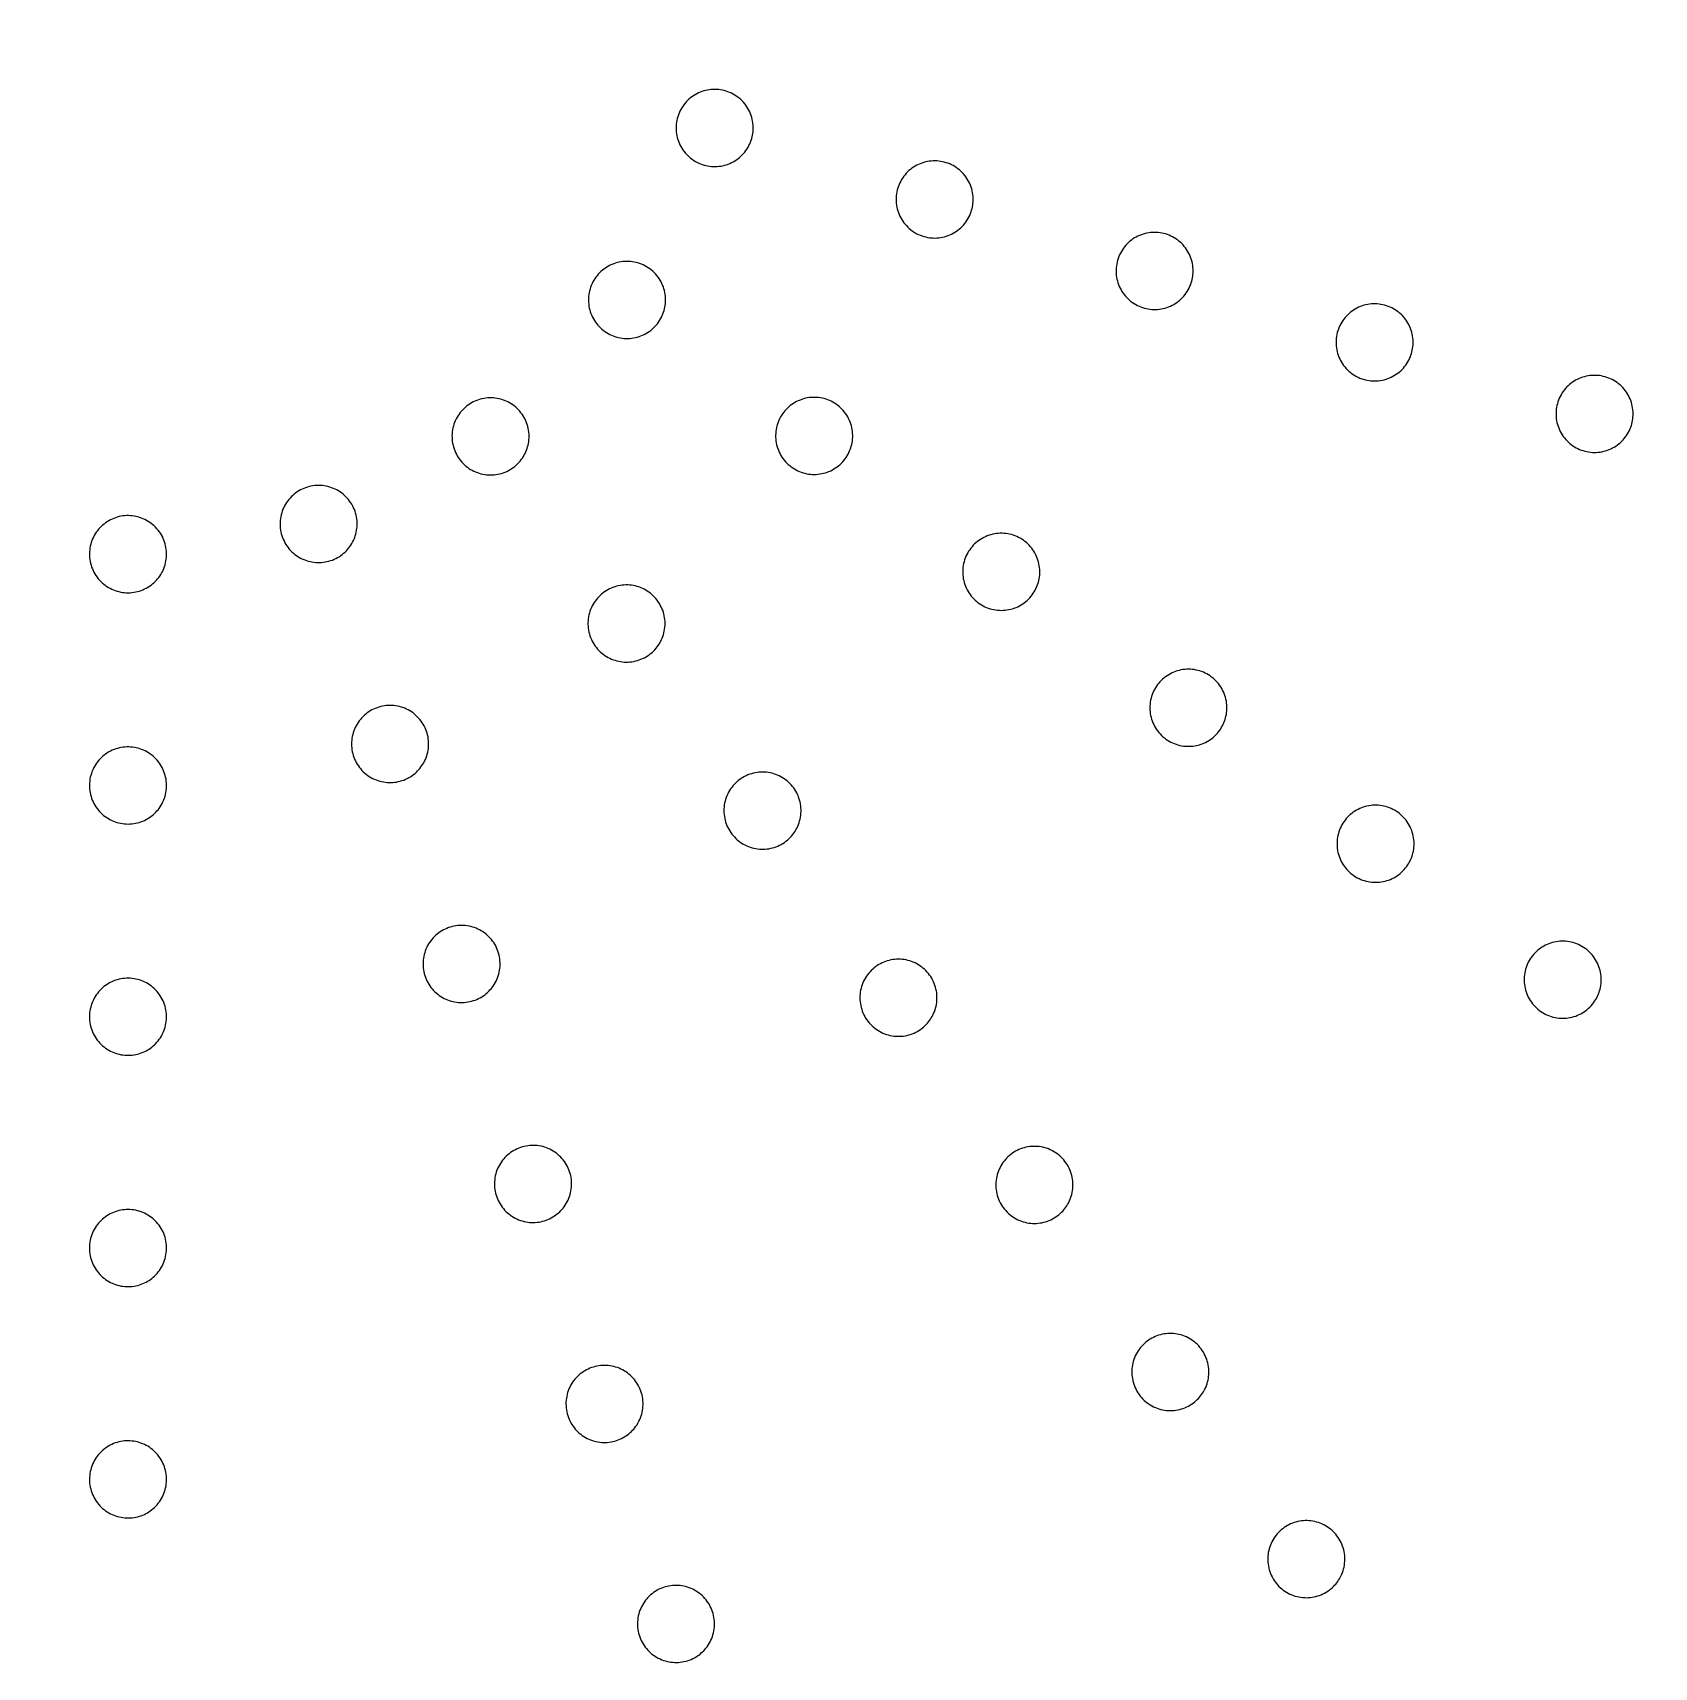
# Model space of a CAD drawing. Header units: millimetres. Extents: x 2952.7 to 2961.4, y 1627.7 to 1636.4.
# Drawn here: x 2956.922 to 2959.025, y 1629.808 to 1631.928 of the extents above; entities that cross this region are included whole.
import ezdxf

# ---------------------------------------------------------------- set-up
doc = ezdxf.new("R2010")
doc.units = ezdxf.units.MM

msp = doc.modelspace()

# ---------------------------------------------------------------- linework, layer by layer
msp.add_circle((2957.0456, 1632.0519, 0.4), 4.35)
for points, knots in [([(2957.8563, 1631.8086, 1.0747), (2957.8568, 1631.8027, 1.0746), (2957.8562, 1631.7968, 1.0745), (2957.8528, 1631.7847, 1.0745), (2957.8497, 1631.7787, 1.0745), (2957.8414, 1631.7683, 1.0748), (2957.8364, 1631.7641, 1.075), (2957.8249, 1631.7577, 1.0756), (2957.8186, 1631.7557, 1.0759), (2957.8056, 1631.7542, 1.0766), (2957.799, 1631.7548, 1.077), (2957.7864, 1631.7584, 1.0778), (2957.7805, 1631.7614, 1.0782), (2957.7701, 1631.7697, 1.0789), (2957.7658, 1631.7748, 1.0793), (2957.7594, 1631.7866, 1.0799), (2957.7574, 1631.793, 1.0801), (2957.756, 1631.8062, 1.0804), (2957.7567, 1631.8129, 1.0805), (2957.7606, 1631.8257, 1.0805), (2957.7638, 1631.8316, 1.0804), (2957.7723, 1631.8417, 1.0801), (2957.7774, 1631.8459, 1.0799), (2957.789, 1631.852, 1.0794), (2957.7954, 1631.8539, 1.079), (2957.8085, 1631.8551, 1.0783), (2957.815, 1631.8544, 1.0779), (2957.8276, 1631.8505, 1.0771), (2957.8334, 1631.8473, 1.0767), (2957.8436, 1631.8389, 1.076), (2957.8478, 1631.8336, 1.0757), (2957.8539, 1631.8217, 1.0751), (2957.8558, 1631.8153, 1.0749), (2957.8563, 1631.8086, 1.0747)], [-0.3154459, -0.3154459, -0.3154459, -0.3154459, -0.2976591, -0.2976591, -0.277677, -0.277677, -0.2580041, -0.2580041, -0.2383011, -0.2383011, -0.2185923, -0.2185923, -0.1989051, -0.1989051, -0.1788082, -0.1788082, -0.1588064, -0.1588064, -0.1388489, -0.1388489, -0.1188581, -0.1188581, -0.0991826, -0.0991826, -0.0794777, -0.0794777, -0.0597684, -0.0597684, -0.0400821, -0.0400821, -0.0199935, -0.0199935, 0, 0, 0, 0]), ([(2958.1418, 1631.7133, 1.0521), (2958.1419, 1631.7074, 1.0519), (2958.141, 1631.7015, 1.0518), (2958.137, 1631.6896, 1.0518), (2958.1336, 1631.6838, 1.052), (2958.1249, 1631.6739, 1.0524), (2958.1196, 1631.6699, 1.0527), (2958.1078, 1631.6642, 1.0535), (2958.1014, 1631.6625, 1.054), (2958.0883, 1631.6616, 1.055), (2958.0817, 1631.6625, 1.0555), (2958.0693, 1631.6668, 1.0566), (2958.0636, 1631.6701, 1.0571), (2958.0537, 1631.6789, 1.0581), (2958.0496, 1631.6843, 1.0586), (2958.0438, 1631.6963, 1.0594), (2958.0422, 1631.7028, 1.0597), (2958.0415, 1631.7161, 1.0601), (2958.0425, 1631.7228, 1.0602), (2958.047, 1631.7353, 1.0601), (2958.0505, 1631.741, 1.06), (2958.0595, 1631.7507, 1.0595), (2958.0649, 1631.7546, 1.0592), (2958.0768, 1631.7601, 1.0584), (2958.0832, 1631.7617, 1.0579), (2958.0964, 1631.7622, 1.0569), (2958.1029, 1631.7611, 1.0564), (2958.1152, 1631.7566, 1.0553), (2958.1209, 1631.7531, 1.0547), (2958.1306, 1631.7442, 1.0537), (2958.1346, 1631.7387, 1.0533), (2958.1401, 1631.7265, 1.0525), (2958.1416, 1631.72, 1.0523), (2958.1418, 1631.7133, 1.0521)], [-0.3156924, -0.3156924, -0.3156924, -0.3156924, -0.2979516, -0.2979516, -0.2779911, -0.2779911, -0.2582956, -0.2582956, -0.2385401, -0.2385401, -0.2187708, -0.2187708, -0.1990417, -0.1990417, -0.1789245, -0.1789245, -0.158937, -0.158937, -0.1390098, -0.1390098, -0.1190374, -0.1190374, -0.099337, -0.099337, -0.0795781, -0.0795781, -0.0598083, -0.0598083, -0.0400813, -0.0400813, -0.0199758, -0.0199758, 0, 0, 0, 0]), ([(2958.4271, 1631.6189, 1.0226), (2958.4271, 1631.613, 1.0225), (2958.426, 1631.6072, 1.0224), (2958.4216, 1631.5954, 1.0224), (2958.418, 1631.5897, 1.0226), (2958.4089, 1631.5801, 1.0232), (2958.4035, 1631.5763, 1.0236), (2958.3915, 1631.5709, 1.0246), (2958.3851, 1631.5695, 1.0253), (2958.3719, 1631.5691, 1.0266), (2958.3653, 1631.5702, 1.0273), (2958.3531, 1631.5749, 1.0286), (2958.3475, 1631.5784, 1.0293), (2958.3378, 1631.5876, 1.0306), (2958.334, 1631.5931, 1.0312), (2958.3286, 1631.6053, 1.0321), (2958.3272, 1631.6119, 1.0325), (2958.327, 1631.6251, 1.0329), (2958.3282, 1631.6317, 1.033), (2958.3332, 1631.644, 1.0329), (2958.3369, 1631.6497, 1.0327), (2958.3461, 1631.6591, 1.0321), (2958.3516, 1631.6628, 1.0317), (2958.3637, 1631.6679, 1.0306), (2958.3703, 1631.6692, 1.03), (2958.3834, 1631.6693, 1.0287), (2958.3899, 1631.668, 1.028), (2958.4021, 1631.663, 1.0266), (2958.4076, 1631.6594, 1.0259), (2958.417, 1631.6501, 1.0247), (2958.4208, 1631.6445, 1.0241), (2958.4259, 1631.6321, 1.0232), (2958.4271, 1631.6255, 1.0229), (2958.4271, 1631.6189, 1.0226)], [-0.3160164, -0.3160164, -0.3160164, -0.3160164, -0.2983384, -0.2983384, -0.2784076, -0.2784076, -0.2586782, -0.2586782, -0.2388506, -0.2388506, -0.2190016, -0.2190016, -0.1992203, -0.1992203, -0.179076, -0.179076, -0.1591084, -0.1591084, -0.139223, -0.139223, -0.1192768, -0.1192768, -0.0995396, -0.0995396, -0.0797067, -0.0797067, -0.0598576, -0.0598576, -0.0400804, -0.0400804, -0.0199522, -0.0199522, 0, 0, 0, 0]), ([(2957.7428, 1631.5788, 1.0749), (2957.7424, 1631.5729, 1.0748), (2957.741, 1631.567, 1.0746), (2957.7359, 1631.5554, 1.0744), (2957.7321, 1631.5499, 1.0744), (2957.7225, 1631.5408, 1.0746), (2957.7169, 1631.5373, 1.0747), (2957.7046, 1631.5326, 1.0752), (2957.6981, 1631.5315, 1.0754), (2957.685, 1631.5318, 1.0761), (2957.6785, 1631.5333, 1.0765), (2957.6666, 1631.5386, 1.0772), (2957.6611, 1631.5424, 1.0776), (2957.652, 1631.552, 1.0784), (2957.6484, 1631.5577, 1.0788), (2957.6437, 1631.5702, 1.0795), (2957.6426, 1631.5769, 1.0798), (2957.6431, 1631.5902, 1.0802), (2957.6447, 1631.5967, 1.0804), (2957.6503, 1631.6087, 1.0805), (2957.6542, 1631.614, 1.0805), (2957.6638, 1631.6229, 1.0804), (2957.6694, 1631.6263, 1.0802), (2957.6817, 1631.6308, 1.0798), (2957.6883, 1631.6319, 1.0795), (2957.7014, 1631.6313, 1.0788), (2957.7078, 1631.6298, 1.0785), (2957.7198, 1631.6243, 1.0777), (2957.7252, 1631.6203, 1.0773), (2957.7342, 1631.6105, 1.0765), (2957.7377, 1631.6047, 1.0761), (2957.7422, 1631.5922, 1.0754), (2957.7431, 1631.5855, 1.0752), (2957.7428, 1631.5788, 1.0749)], [-0.315449, -0.315449, -0.315449, -0.315449, -0.297513, -0.297513, -0.2775141, -0.2775141, -0.2578608, -0.2578608, -0.2381769, -0.2381769, -0.2184754, -0.2184754, -0.1987796, -0.1987796, -0.1786882, -0.1786882, -0.1586772, -0.1586772, -0.1387013, -0.1387013, -0.1190727, -0.1190727, -0.0994178, -0.0994178, -0.0797322, -0.0797322, -0.0600296, -0.0600296, -0.0400898, -0.0400898, -0.0200045, -0.0200045, 0, 0, 0, 0]), ([(2958.7124, 1631.525, 0.9864), (2958.7122, 1631.5192, 0.9862), (2958.711, 1631.5134, 0.9861), (2958.7064, 1631.5018, 0.9862), (2958.7027, 1631.4962, 0.9865), (2958.6934, 1631.4868, 0.9872), (2958.6879, 1631.4831, 0.9877), (2958.6758, 1631.4779, 0.989), (2958.6693, 1631.4766, 0.9898), (2958.6561, 1631.4765, 0.9914), (2958.6495, 1631.4778, 0.9922), (2958.6374, 1631.4828, 0.9939), (2958.6318, 1631.4864, 0.9947), (2958.6224, 1631.4958, 0.9962), (2958.6187, 1631.5014, 0.9969), (2958.6136, 1631.5137, 0.998), (2958.6124, 1631.5203, 0.9984), (2958.6125, 1631.5336, 0.999), (2958.6138, 1631.5401, 0.999), (2958.619, 1631.5523, 0.9989), (2958.6228, 1631.5578, 0.9987), (2958.6323, 1631.567, 0.9979), (2958.6379, 1631.5706, 0.9973), (2958.6501, 1631.5755, 0.996), (2958.6567, 1631.5767, 0.9953), (2958.6699, 1631.5764, 0.9937), (2958.6764, 1631.575, 0.9928), (2958.6884, 1631.5697, 0.9911), (2958.6939, 1631.566, 0.9903), (2958.7031, 1631.5564, 0.9888), (2958.7067, 1631.5507, 0.9881), (2958.7115, 1631.5383, 0.9871), (2958.7126, 1631.5317, 0.9867), (2958.7124, 1631.525, 0.9864)], [-0.3164149, -0.3164149, -0.3164149, -0.3164149, -0.2988196, -0.2988196, -0.2789256, -0.2789256, -0.2591527, -0.2591527, -0.2392347, -0.2392347, -0.2192877, -0.2192877, -0.1994438, -0.1994438, -0.1792654, -0.1792654, -0.1593218, -0.1593218, -0.1394878, -0.1394878, -0.1195746, -0.1195746, -0.09979, -0.09979, -0.0798647, -0.0798647, -0.0599183, -0.0599183, -0.0400814, -0.0400814, -0.0199242, -0.0199242, 0, 0, 0, 0]), ([(2958.9977, 1631.4316, 0.9435), (2958.9974, 1631.4258, 0.9432), (2958.9962, 1631.4201, 0.9432), (2958.9914, 1631.4086, 0.9433), (2958.9877, 1631.403, 0.9436), (2958.9783, 1631.3937, 0.9445), (2958.9728, 1631.3901, 0.9451), (2958.9606, 1631.3851, 0.9466), (2958.954, 1631.3838, 0.9475), (2958.9408, 1631.3839, 0.9494), (2958.9342, 1631.3853, 0.9504), (2958.9221, 1631.3904, 0.9524), (2958.9166, 1631.3942, 0.9534), (2958.9073, 1631.4036, 0.9551), (2958.9036, 1631.4093, 0.9559), (2958.8988, 1631.4217, 0.9572), (2958.8976, 1631.4283, 0.9577), (2958.8979, 1631.4415, 0.9582), (2958.8993, 1631.448, 0.9583), (2958.9047, 1631.4601, 0.9581), (2958.9085, 1631.4656, 0.9578), (2958.9181, 1631.4746, 0.9569), (2958.9237, 1631.4782, 0.9562), (2958.936, 1631.4829, 0.9547), (2958.9426, 1631.484, 0.9538), (2958.9559, 1631.4836, 0.9519), (2958.9624, 1631.4821, 0.9509), (2958.9744, 1631.4767, 0.9489), (2958.9798, 1631.4728, 0.948), (2958.9888, 1631.4631, 0.9462), (2958.9924, 1631.4573, 0.9454), (2958.9969, 1631.4449, 0.9442), (2958.998, 1631.4383, 0.9437), (2958.9977, 1631.4316, 0.9435)], [-0.3168867, -0.3168867, -0.3168867, -0.3168867, -0.2993943, -0.2993943, -0.279545, -0.279545, -0.2597209, -0.2597209, -0.2396959, -0.2396959, -0.2196325, -0.2196325, -0.1997144, -0.1997144, -0.1794939, -0.1794939, -0.159577, -0.159577, -0.1398033, -0.1398033, -0.1199307, -0.1199307, -0.1000902, -0.1000902, -0.0800552, -0.0800552, -0.0599933, -0.0599933, -0.0400859, -0.0400859, -0.0198925, -0.0198925, 0, 0, 0, 0]), ([(2957.565, 1631.3953, 1.0753), (2957.5638, 1631.3894, 1.075), (2957.5616, 1631.3837, 1.0748), (2957.5551, 1631.373, 1.0745), (2957.5506, 1631.3681, 1.0745), (2957.54, 1631.3604, 1.0745), (2957.534, 1631.3576, 1.0745), (2957.5213, 1631.3545, 1.0748), (2957.5147, 1631.3543, 1.0751), (2957.5017, 1631.3562, 1.0756), (2957.4955, 1631.3585, 1.076), (2957.4842, 1631.3653, 1.0767), (2957.4793, 1631.3699, 1.0771), (2957.4715, 1631.3807, 1.0779), (2957.4687, 1631.3868, 1.0783), (2957.4656, 1631.3998, 1.079), (2957.4654, 1631.4065, 1.0794), (2957.4677, 1631.4197, 1.0799), (2957.4701, 1631.4259, 1.0801), (2957.4772, 1631.4371, 1.0804), (2957.4818, 1631.4418, 1.0805), (2957.4925, 1631.4494, 1.0805), (2957.4985, 1631.452, 1.0804), (2957.5113, 1631.4549, 1.0801), (2957.5179, 1631.455, 1.0799), (2957.5308, 1631.4528, 1.0793), (2957.537, 1631.4504, 1.079), (2957.5482, 1631.4434, 1.0782), (2957.553, 1631.4388, 1.0778), (2957.5606, 1631.4278, 1.077), (2957.5633, 1631.4217, 1.0766), (2957.5661, 1631.4086, 1.0759), (2957.5662, 1631.4019, 1.0756), (2957.565, 1631.3953, 1.0753)], [-0.315453, -0.315453, -0.315453, -0.315453, -0.2973123, -0.2973123, -0.2776878, -0.2776878, -0.2580528, -0.2580528, -0.2383914, -0.2383914, -0.2187032, -0.2187032, -0.1987677, -0.1987677, -0.1786833, -0.1786833, -0.1586568, -0.1586568, -0.1386523, -0.1386523, -0.119028, -0.119028, -0.0993918, -0.0993918, -0.0797284, -0.0797284, -0.0600382, -0.0600382, -0.040102, -0.040102, -0.0200216, -0.0200216, 0, 0, 0, 0]), ([(2957.9851, 1631.3986, 1.0523), (2957.9843, 1631.3927, 1.0521), (2957.9824, 1631.387, 1.0519), (2957.9765, 1631.3759, 1.0518), (2957.9723, 1631.3708, 1.0518), (2957.9622, 1631.3625, 1.0521), (2957.9564, 1631.3594, 1.0523), (2957.9438, 1631.3556, 1.053), (2957.9372, 1631.3549, 1.0534), (2957.9242, 1631.3562, 1.0543), (2957.9178, 1631.3581, 1.0549), (2957.9062, 1631.3643, 1.056), (2957.901, 1631.3686, 1.0565), (2957.8925, 1631.3789, 1.0576), (2957.8894, 1631.3849, 1.0581), (2957.8857, 1631.3977, 1.059), (2957.8851, 1631.4044, 1.0593), (2957.8866, 1631.4176, 1.0599), (2957.8887, 1631.424, 1.06), (2957.8952, 1631.4355, 1.0602), (2957.8994, 1631.4405, 1.0601), (2957.9097, 1631.4486, 1.0598), (2957.9156, 1631.4516, 1.0596), (2957.9282, 1631.4552, 1.0589), (2957.9348, 1631.4557, 1.0585), (2957.9479, 1631.4542, 1.0575), (2957.9542, 1631.4522, 1.057), (2957.9657, 1631.4457, 1.0559), (2957.9708, 1631.4414, 1.0554), (2957.979, 1631.4309, 1.0543), (2957.9821, 1631.4248, 1.0538), (2957.9855, 1631.4119, 1.0529), (2957.986, 1631.4052, 1.0526), (2957.9851, 1631.3986, 1.0523)], [-0.3156964, -0.3156964, -0.3156964, -0.3156964, -0.297725, -0.297725, -0.2781184, -0.2781184, -0.2584557, -0.2584557, -0.2387283, -0.2387283, -0.2189656, -0.2189656, -0.1989653, -0.1989653, -0.1788445, -0.1788445, -0.1588356, -0.1588356, -0.1388821, -0.1388821, -0.1192733, -0.1192733, -0.0996065, -0.0996065, -0.0798752, -0.0798752, -0.0601107, -0.0601107, -0.0401109, -0.0401109, -0.0199991, -0.0199991, 0, 0, 0, 0]), ([(2957.3404, 1631.2756, 1.0757), (2957.3386, 1631.27, 1.0754), (2957.3357, 1631.2647, 1.0752), (2957.328, 1631.2549, 1.0748), (2957.323, 1631.2506, 1.0746), (2957.3116, 1631.2442, 1.0745), (2957.3053, 1631.2422, 1.0745), (2957.2923, 1631.2406, 1.0746), (2957.2857, 1631.2411, 1.0748), (2957.2731, 1631.2446, 1.0752), (2957.2672, 1631.2476, 1.0755), (2957.2568, 1631.2558, 1.0761), (2957.2524, 1631.2609, 1.0765), (2957.2459, 1631.2726, 1.0773), (2957.2438, 1631.279, 1.0777), (2957.2424, 1631.2923, 1.0785), (2957.243, 1631.299, 1.0789), (2957.2469, 1631.3118, 1.0795), (2957.25, 1631.3177, 1.0798), (2957.2584, 1631.3279, 1.0803), (2957.2636, 1631.3321, 1.0804), (2957.2751, 1631.3382, 1.0805), (2957.2814, 1631.3402, 1.0805), (2957.2945, 1631.3414, 1.0804), (2957.301, 1631.3408, 1.0802), (2957.3136, 1631.337, 1.0797), (2957.3194, 1631.3339, 1.0795), (2957.3297, 1631.3255, 1.0788), (2957.3339, 1631.3203, 1.0784), (2957.3402, 1631.3084, 1.0776), (2957.3421, 1631.302, 1.0772), (2957.3432, 1631.2887, 1.0764), (2957.3425, 1631.282, 1.076), (2957.3404, 1631.2756, 1.0757)], [-0.3154578, -0.3154578, -0.3154578, -0.3154578, -0.2976158, -0.2976158, -0.2779881, -0.2779881, -0.2583673, -0.2583673, -0.238729, -0.238729, -0.2190591, -0.2190591, -0.198948, -0.198948, -0.1788727, -0.1788727, -0.1588273, -0.1588273, -0.1387874, -0.1387874, -0.119161, -0.119161, -0.0995397, -0.0995397, -0.0798994, -0.0798994, -0.060227, -0.060227, -0.0401155, -0.0401155, -0.0200423, -0.0200423, 0, 0, 0, 0]), ([(2957.0911, 1631.2312, 1.0763), (2957.0887, 1631.2258, 1.0759), (2957.0853, 1631.2208, 1.0756), (2957.0764, 1631.212, 1.0751), (2957.0709, 1631.2083, 1.0749), (2957.0589, 1631.2032, 1.0746), (2957.0524, 1631.2019, 1.0745), (2957.0393, 1631.2018, 1.0745), (2957.0329, 1631.2031, 1.0746), (2957.0207, 1631.208, 1.0749), (2957.0151, 1631.2117, 1.0751), (2957.0056, 1631.2211, 1.0756), (2957.0019, 1631.2267, 1.076), (2956.9968, 1631.2391, 1.0767), (2956.9956, 1631.2457, 1.0771), (2956.9957, 1631.259, 1.0779), (2956.9971, 1631.2656, 1.0783), (2957.0023, 1631.2778, 1.0791), (2957.0061, 1631.2832, 1.0794), (2957.0155, 1631.2923, 1.0799), (2957.0211, 1631.2959, 1.0802), (2957.0332, 1631.3008, 1.0804), (2957.0397, 1631.302, 1.0805), (2957.0528, 1631.3018, 1.0805), (2957.0592, 1631.3004, 1.0804), (2957.0713, 1631.2953, 1.0801), (2957.0768, 1631.2915, 1.0799), (2957.0861, 1631.2819, 1.0793), (2957.0898, 1631.2763, 1.079), (2957.0946, 1631.2638, 1.0782), (2957.0958, 1631.2572, 1.0778), (2957.0954, 1631.2438, 1.077), (2957.0939, 1631.2373, 1.0766), (2957.0911, 1631.2312, 1.0763)], [-0.315462, -0.315462, -0.315462, -0.315462, -0.2975538, -0.2975538, -0.2779159, -0.2779159, -0.2583022, -0.2583022, -0.2386841, -0.2386841, -0.2188153, -0.2188153, -0.1987408, -0.1987408, -0.1786787, -0.1786787, -0.1586152, -0.1586152, -0.1389409, -0.1389409, -0.1193051, -0.1193051, -0.099692, -0.099692, -0.0800727, -0.0800727, -0.0602022, -0.0602022, -0.0401256, -0.0401256, -0.0200628, -0.0200628, 0, 0, 0, 0]), ([(2958.2274, 1631.2197, 1.0229), (2958.2263, 1631.2139, 1.0226), (2958.2241, 1631.2083, 1.0225), (2958.2177, 1631.1976, 1.0224), (2958.2133, 1631.1927, 1.0224), (2958.2028, 1631.1849, 1.0229), (2958.1968, 1631.1821, 1.0232), (2958.1841, 1631.1789, 1.0241), (2958.1774, 1631.1786, 1.0246), (2958.1644, 1631.1805, 1.0259), (2958.1581, 1631.1827, 1.0265), (2958.1468, 1631.1895, 1.0279), (2958.1418, 1631.1941, 1.0286), (2958.1339, 1631.2048, 1.03), (2958.1311, 1631.211, 1.0306), (2958.128, 1631.224, 1.0317), (2958.1278, 1631.2307, 1.0321), (2958.13, 1631.2438, 1.0327), (2958.1324, 1631.2501, 1.0329), (2958.1394, 1631.2612, 1.033), (2958.144, 1631.266, 1.0329), (2958.1546, 1631.2735, 1.0325), (2958.1607, 1631.2762, 1.0321), (2958.1735, 1631.2792, 1.0312), (2958.1801, 1631.2794, 1.0307), (2958.1931, 1631.2772, 1.0294), (2958.1993, 1631.2748, 1.0287), (2958.2105, 1631.2678, 1.0273), (2958.2154, 1631.2631, 1.0266), (2958.223, 1631.2522, 1.0253), (2958.2257, 1631.246, 1.0247), (2958.2285, 1631.2329, 1.0236), (2958.2286, 1631.2262, 1.0232), (2958.2274, 1631.2197, 1.0229)], [-0.3160212, -0.3160212, -0.3160212, -0.3160212, -0.2981917, -0.2981917, -0.2786088, -0.2786088, -0.2589269, -0.2589269, -0.2391362, -0.2391362, -0.2192917, -0.2192917, -0.1992139, -0.1992139, -0.1790533, -0.1790533, -0.1590506, -0.1590506, -0.1391323, -0.1391323, -0.1195452, -0.1195452, -0.0998561, -0.0998561, -0.0800592, -0.0800592, -0.0602123, -0.0602123, -0.040136, -0.040136, -0.0199886, -0.0199886, 0, 0, 0, 0]), ([(2957.74, 1631.1473, 1.0527), (2957.7383, 1631.1417, 1.0524), (2957.7356, 1631.1364, 1.0521), (2957.728, 1631.1265, 1.0519), (2957.7231, 1631.1221, 1.0518), (2957.7118, 1631.1155, 1.0519), (2957.7056, 1631.1134, 1.0521), (2957.6926, 1631.1115, 1.0526), (2957.686, 1631.1119, 1.0529), (2957.6733, 1631.1152, 1.0538), (2957.6673, 1631.1181, 1.0542), (2957.6567, 1631.1261, 1.0553), (2957.6523, 1631.1311, 1.0559), (2957.6455, 1631.1427, 1.057), (2957.6434, 1631.1491, 1.0575), (2957.6417, 1631.1624, 1.0585), (2957.6422, 1631.1691, 1.0589), (2957.6459, 1631.1819, 1.0596), (2957.6489, 1631.1879, 1.0598), (2957.6571, 1631.1982, 1.0601), (2957.6622, 1631.2025, 1.0602), (2957.6736, 1631.2088, 1.06), (2957.6799, 1631.2109, 1.0599), (2957.6929, 1631.2124, 1.0593), (2957.6995, 1631.2119, 1.059), (2957.7121, 1631.2083, 1.0581), (2957.718, 1631.2053, 1.0576), (2957.7284, 1631.197, 1.0566), (2957.7328, 1631.1918, 1.056), (2957.7392, 1631.1801, 1.0549), (2957.7413, 1631.1737, 1.0544), (2957.7426, 1631.1604, 1.0534), (2957.7419, 1631.1537, 1.053), (2957.74, 1631.1473, 1.0527)], [-0.3157029, -0.3157029, -0.3157029, -0.3157029, -0.2980447, -0.2980447, -0.2784495, -0.2784495, -0.2588186, -0.2588186, -0.2391244, -0.2391244, -0.2193767, -0.2193767, -0.1991822, -0.1991822, -0.1790578, -0.1790578, -0.159017, -0.159017, -0.1390226, -0.1390226, -0.1194267, -0.1194267, -0.0997919, -0.0997919, -0.0800928, -0.0800928, -0.0603417, -0.0603417, -0.0401494, -0.0401494, -0.0200321, -0.0200321, 0, 0, 0, 0]), ([(2958.4697, 1631.0417, 0.9867), (2958.4684, 1631.0359, 0.9864), (2958.4661, 1631.0305, 0.9862), (2958.4594, 1631.02, 0.9862), (2958.4548, 1631.0153, 0.9863), (2958.4441, 1631.0078, 0.9868), (2958.438, 1631.0052, 0.9873), (2958.4252, 1631.0024, 0.9884), (2958.4185, 1631.0023, 0.9891), (2958.4056, 1631.0046, 0.9906), (2958.3994, 1631.0071, 0.9914), (2958.3882, 1631.0143, 0.9931), (2958.3834, 1631.019, 0.994), (2958.3759, 1631.03, 0.9956), (2958.3732, 1631.0362, 0.9963), (2958.3706, 1631.0493, 0.9976), (2958.3706, 1631.056, 0.9981), (2958.3733, 1631.069, 0.9988), (2958.3758, 1631.0752, 0.999), (2958.3832, 1631.0861, 0.999), (2958.3879, 1631.0907, 0.9989), (2958.3988, 1631.0979, 0.9983), (2958.4049, 1631.1005, 0.9979), (2958.4178, 1631.103, 0.9967), (2958.4245, 1631.103, 0.996), (2958.4374, 1631.1003, 0.9945), (2958.4435, 1631.0977, 0.9937), (2958.4545, 1631.0903, 0.992), (2958.4592, 1631.0855, 0.9911), (2958.4665, 1631.0743, 0.9895), (2958.469, 1631.068, 0.9888), (2958.4713, 1631.0548, 0.9875), (2958.4712, 1631.0481, 0.987), (2958.4697, 1631.0417, 0.9867)], [-0.3164223, -0.3164223, -0.3164223, -0.3164223, -0.2987758, -0.2987758, -0.27922, -0.27922, -0.259511, -0.259511, -0.2396396, -0.2396396, -0.2196936, -0.2196936, -0.1995214, -0.1995214, -0.1793115, -0.1793115, -0.1593186, -0.1593186, -0.1394471, -0.1394471, -0.1198841, -0.1198841, -0.1001637, -0.1001637, -0.0802831, -0.0802831, -0.0603347, -0.0603347, -0.0401657, -0.0401657, -0.0199741, -0.0199741, 0, 0, 0, 0]), ([(2957.4303, 1630.9834, 1.0531), (2957.4276, 1630.9781, 1.0527), (2957.424, 1630.9733, 1.0524), (2957.415, 1630.9648, 1.052), (2957.4094, 1630.9613, 1.0519), (2957.3971, 1630.9566, 1.0518), (2957.3906, 1630.9555, 1.0519), (2957.3776, 1630.9559, 1.0523), (2957.3711, 1630.9574, 1.0525), (2957.3591, 1630.9628, 1.0533), (2957.3536, 1630.9666, 1.0537), (2957.3445, 1630.9764, 1.0547), (2957.3409, 1630.9821, 1.0553), (2957.3363, 1630.9947, 1.0564), (2957.3353, 1631.0013, 1.0569), (2957.3359, 1631.0147, 1.058), (2957.3375, 1631.0212, 1.0584), (2957.3432, 1631.0332, 1.0592), (2957.3472, 1631.0384, 1.0596), (2957.3569, 1631.0472, 1.06), (2957.3625, 1631.0506, 1.0601), (2957.3748, 1631.055, 1.0602), (2957.3813, 1631.056, 1.0601), (2957.3944, 1631.0554, 1.0597), (2957.4008, 1631.0538, 1.0594), (2957.4128, 1631.0482, 1.0586), (2957.4181, 1631.0442, 1.0582), (2957.4271, 1631.0343, 1.0572), (2957.4305, 1631.0285, 1.0566), (2957.435, 1631.0159, 1.0555), (2957.4359, 1631.0092, 1.055), (2957.435, 1630.9958, 1.0539), (2957.4332, 1630.9893, 1.0535), (2957.4303, 1630.9834, 1.0531)], [-0.3157096, -0.3157096, -0.3157096, -0.3157096, -0.2979294, -0.2979294, -0.278338, -0.278338, -0.258733, -0.258733, -0.2390716, -0.2390716, -0.219139, -0.219139, -0.1989808, -0.1989808, -0.1788556, -0.1788556, -0.1587776, -0.1587776, -0.1391526, -0.1391526, -0.119562, -0.119562, -0.0999547, -0.0999547, -0.0802893, -0.0802893, -0.0603532, -0.0603532, -0.0401942, -0.0401942, -0.0200723, -0.0200723, 0, 0, 0, 0]), ([(2957.0859, 1630.9222, 1.0535), (2957.0824, 1630.9175, 1.0531), (2957.0782, 1630.9135, 1.0528), (2957.0679, 1630.9066, 1.0522), (2957.0618, 1630.9041, 1.052), (2957.049, 1630.9016, 1.0518), (2957.0424, 1630.9016, 1.0518), (2957.0296, 1630.9041, 1.052), (2957.0235, 1630.9066, 1.0522), (2957.0125, 1630.9139, 1.0528), (2957.0077, 1630.9186, 1.0532), (2957.0003, 1630.9298, 1.0542), (2956.9977, 1630.936, 1.0547), (2956.9952, 1630.9492, 1.0558), (2956.9953, 1630.9559, 1.0563), (2956.9982, 1630.969, 1.0574), (2957.0009, 1630.9752, 1.0579), (2957.0085, 1630.986, 1.0588), (2957.0133, 1630.9906, 1.0592), (2957.0243, 1630.9976, 1.0598), (2957.0304, 1631, 1.06), (2957.0433, 1631.0022, 1.0602), (2957.0499, 1631.0021, 1.0602), (2957.0626, 1630.9993, 1.0599), (2957.0687, 1630.9967, 1.0597), (2957.0796, 1630.9892, 1.0591), (2957.0843, 1630.9843, 1.0587), (2957.0914, 1630.973, 1.0578), (2957.0938, 1630.9667, 1.0572), (2957.096, 1630.9535, 1.0561), (2957.0958, 1630.9468, 1.0556), (2957.0927, 1630.9338, 1.0545), (2957.0898, 1630.9276, 1.054), (2957.0859, 1630.9222, 1.0535)], [-0.3157166, -0.3157166, -0.3157166, -0.3157166, -0.2982051, -0.2982051, -0.2786101, -0.2786101, -0.2590251, -0.2590251, -0.2393954, -0.2393954, -0.2192965, -0.2192965, -0.1991782, -0.1991782, -0.1790515, -0.1790515, -0.1589314, -0.1589314, -0.1392826, -0.1392826, -0.11969, -0.11969, -0.1001037, -0.1001037, -0.0804698, -0.0804698, -0.0603648, -0.0603648, -0.0402431, -0.0402431, -0.0201165, -0.0201165, 0, 0, 0, 0]), ([(2957.9151, 1630.9011, 1.0232), (2957.913, 1630.8957, 1.0229), (2957.9099, 1630.8906, 1.0227), (2957.9018, 1630.8813, 1.0224), (2957.8965, 1630.8773, 1.0224), (2957.8848, 1630.8715, 1.0226), (2957.8785, 1630.8698, 1.0228), (2957.8654, 1630.8689, 1.0236), (2957.8588, 1630.8698, 1.0241), (2957.8464, 1630.874, 1.0252), (2957.8406, 1630.8773, 1.0258), (2957.8306, 1630.886, 1.0272), (2957.8265, 1630.8914, 1.0279), (2957.8206, 1630.9035, 1.0293), (2957.8189, 1630.91, 1.03), (2957.8182, 1630.9234, 1.0312), (2957.8192, 1630.93, 1.0317), (2957.8238, 1630.9425, 1.0325), (2957.8273, 1630.9483, 1.0327), (2957.8362, 1630.958, 1.033), (2957.8415, 1630.9618, 1.033), (2957.8534, 1630.9673, 1.0327), (2957.8598, 1630.9689, 1.0325), (2957.8729, 1630.9695, 1.0317), (2957.8794, 1630.9685, 1.0312), (2957.8918, 1630.964, 1.0301), (2957.8975, 1630.9605, 1.0294), (2957.9073, 1630.9516, 1.028), (2957.9113, 1630.9461, 1.0273), (2957.9168, 1630.9339, 1.0259), (2957.9183, 1630.9273, 1.0253), (2957.9187, 1630.9139, 1.0241), (2957.9175, 1630.9073, 1.0236), (2957.9151, 1630.9011, 1.0232)], [-0.3160291, -0.3160291, -0.3160291, -0.3160291, -0.2985129, -0.2985129, -0.2789516, -0.2789516, -0.2593156, -0.2593156, -0.2395683, -0.2395683, -0.2197384, -0.2197384, -0.1994672, -0.1994672, -0.1792896, -0.1792896, -0.1592385, -0.1592385, -0.1392695, -0.1392695, -0.1197055, -0.1197055, -0.1000621, -0.1000621, -0.0803067, -0.0803067, -0.0604723, -0.0604723, -0.0402046, -0.0402046, -0.0200381, -0.0200381, 0, 0, 0, 0]), ([(2958.7122, 1630.8643, 0.9438), (2958.7108, 1630.8587, 0.9434), (2958.7084, 1630.8533, 0.9432), (2958.7016, 1630.8431, 0.9432), (2958.6969, 1630.8384, 0.9433), (2958.6861, 1630.8311, 0.944), (2958.68, 1630.8286, 0.9445), (2958.6671, 1630.826, 0.9459), (2958.6604, 1630.826, 0.9467), (2958.6474, 1630.8285, 0.9485), (2958.6413, 1630.8311, 0.9495), (2958.6302, 1630.8385, 0.9515), (2958.6255, 1630.8433, 0.9525), (2958.6181, 1630.8546, 0.9544), (2958.6156, 1630.8609, 0.9552), (2958.6133, 1630.874, 0.9567), (2958.6134, 1630.8807, 0.9573), (2958.6163, 1630.8936, 0.9581), (2958.619, 1630.8997, 0.9583), (2958.6265, 1630.9104, 0.9583), (2958.6313, 1630.915, 0.9581), (2958.6423, 1630.922, 0.9574), (2958.6485, 1630.9244, 0.9569), (2958.6615, 1630.9267, 0.9555), (2958.6681, 1630.9265, 0.9547), (2958.681, 1630.9237, 0.9528), (2958.6871, 1630.9209, 0.9518), (2958.698, 1630.9132, 0.9498), (2958.7026, 1630.9083, 0.9488), (2958.7097, 1630.8969, 0.947), (2958.712, 1630.8906, 0.9461), (2958.7141, 1630.8774, 0.9447), (2958.7138, 1630.8707, 0.9441), (2958.7122, 1630.8643, 0.9438)], [-0.3168974, -0.3168974, -0.3168974, -0.3168974, -0.2994741, -0.2994741, -0.2799509, -0.2799509, -0.2602109, -0.2602109, -0.2402445, -0.2402445, -0.2201782, -0.2201782, -0.1998943, -0.1998943, -0.1796228, -0.1796228, -0.1596395, -0.1596395, -0.1398233, -0.1398233, -0.120289, -0.120289, -0.1005321, -0.1005321, -0.0805524, -0.0805524, -0.0604836, -0.0604836, -0.0402053, -0.0402053, -0.0199587, -0.0199587, 0, 0, 0, 0]), ([(2957.5205, 1630.6936, 1.0236), (2957.5173, 1630.6887, 1.0232), (2957.5133, 1630.6843, 1.0229), (2957.5035, 1630.6767, 1.0225), (2957.4976, 1630.6738, 1.0224), (2957.485, 1630.6704, 1.0224), (2957.4784, 1630.67, 1.0226), (2957.4654, 1630.6716, 1.0232), (2957.4591, 1630.6737, 1.0236), (2957.4477, 1630.6803, 1.0246), (2957.4426, 1630.6847, 1.0253), (2957.4345, 1630.6953, 1.0266), (2957.4315, 1630.7014, 1.0273), (2957.4282, 1630.7143, 1.0287), (2957.4278, 1630.7211, 1.0294), (2957.4298, 1630.7343, 1.0307), (2957.432, 1630.7407, 1.0312), (2957.4389, 1630.7519, 1.0321), (2957.4433, 1630.7568, 1.0325), (2957.4538, 1630.7645, 1.0329), (2957.4598, 1630.7673, 1.033), (2957.4724, 1630.7705, 1.0329), (2957.479, 1630.7708, 1.0327), (2957.492, 1630.7689, 1.0321), (2957.4982, 1630.7667, 1.0317), (2957.5096, 1630.7599, 1.0306), (2957.5145, 1630.7554, 1.03), (2957.5225, 1630.7447, 1.0287), (2957.5253, 1630.7385, 1.028), (2957.5284, 1630.7255, 1.0266), (2957.5287, 1630.7188, 1.0259), (2957.5265, 1630.7056, 1.0246), (2957.524, 1630.6993, 1.0241), (2957.5205, 1630.6936, 1.0236)], [-0.3160383, -0.3160383, -0.3160383, -0.3160383, -0.2983602, -0.2983602, -0.2788107, -0.2788107, -0.2592121, -0.2592121, -0.2395058, -0.2395058, -0.2195066, -0.2195066, -0.1992701, -0.1992701, -0.1790782, -0.1790782, -0.1589727, -0.1589727, -0.1393901, -0.1393901, -0.1198402, -0.1198402, -0.1002367, -0.1002367, -0.0805235, -0.0805235, -0.0605189, -0.0605189, -0.0402817, -0.0402817, -0.0200958, -0.0200958, 0, 0, 0, 0]), ([(2958.9548, 1630.6875, 0.8941), (2958.9534, 1630.682, 0.8938), (2958.951, 1630.6768, 0.8935), (2958.9442, 1630.6666, 0.8935), (2958.9395, 1630.662, 0.8936), (2958.9287, 1630.6548, 0.8944), (2958.9226, 1630.6522, 0.895), (2958.9096, 1630.6496, 0.8966), (2958.9029, 1630.6497, 0.8975), (2958.8899, 1630.6523, 0.8996), (2958.8837, 1630.6549, 0.9007), (2958.8727, 1630.6624, 0.903), (2958.868, 1630.6672, 0.9042), (2958.8607, 1630.6785, 0.9064), (2958.8582, 1630.6848, 0.9074), (2958.856, 1630.698, 0.909), (2958.8561, 1630.7047, 0.9097), (2958.8591, 1630.7176, 0.9106), (2958.8618, 1630.7236, 0.9108), (2958.8694, 1630.7343, 0.9108), (2958.8742, 1630.7388, 0.9106), (2958.8852, 1630.7458, 0.9098), (2958.8914, 1630.7481, 0.9092), (2958.9044, 1630.7504, 0.9076), (2958.9111, 1630.7502, 0.9066), (2958.924, 1630.7472, 0.9045), (2958.9302, 1630.7444, 0.9034), (2958.941, 1630.7366, 0.901), (2958.9456, 1630.7317, 0.8999), (2958.9526, 1630.7202, 0.8978), (2958.9549, 1630.7138, 0.8968), (2958.9568, 1630.7006, 0.8952), (2958.9564, 1630.694, 0.8945), (2958.9548, 1630.6875, 0.8941)], [-0.3174438, -0.3174438, -0.3174438, -0.3174438, -0.3002793, -0.3002793, -0.2807973, -0.2807973, -0.2610276, -0.2610276, -0.2409559, -0.2409559, -0.2207513, -0.2207513, -0.2003373, -0.2003373, -0.1799888, -0.1799888, -0.1600109, -0.1600109, -0.1402565, -0.1402565, -0.1207587, -0.1207587, -0.100965, -0.100965, -0.0808746, -0.0808746, -0.0606671, -0.0606671, -0.0402613, -0.0402613, -0.0199456, -0.0199456, 0, 0, 0, 0]), ([(2958.0905, 1630.6561, 0.987), (2958.0881, 1630.6509, 0.9867), (2958.0849, 1630.6461, 0.9864), (2958.0764, 1630.6372, 0.9861), (2958.071, 1630.6334, 0.9862), (2958.0591, 1630.6282, 0.9865), (2958.0526, 1630.6267, 0.9868), (2958.0395, 1630.6264, 0.9878), (2958.033, 1630.6275, 0.9884), (2958.0207, 1630.6323, 0.9898), (2958.0151, 1630.6359, 0.9906), (2958.0054, 1630.6451, 0.9923), (2958.0015, 1630.6507, 0.9932), (2957.9963, 1630.663, 0.9949), (2957.9949, 1630.6696, 0.9957), (2957.9948, 1630.683, 0.997), (2957.9961, 1630.6896, 0.9976), (2958.0012, 1630.7019, 0.9985), (2958.005, 1630.7074, 0.9988), (2958.0143, 1630.7167, 0.9991), (2958.0198, 1630.7203, 0.999), (2958.0319, 1630.7253, 0.9986), (2958.0384, 1630.7266, 0.9983), (2958.0515, 1630.7265, 0.9973), (2958.058, 1630.7252, 0.9967), (2958.0702, 1630.7202, 0.9952), (2958.0757, 1630.7164, 0.9944), (2958.0851, 1630.707, 0.9927), (2958.0888, 1630.7013, 0.9919), (2958.0938, 1630.6888, 0.9902), (2958.095, 1630.6821, 0.9894), (2958.0947, 1630.6688, 0.988), (2958.0932, 1630.6622, 0.9875), (2958.0905, 1630.6561, 0.987)], [-0.3164318, -0.3164318, -0.3164318, -0.3164318, -0.2991089, -0.2991089, -0.2795857, -0.2795857, -0.2599384, -0.2599384, -0.2401214, -0.2401214, -0.2201897, -0.2201897, -0.1998192, -0.1998192, -0.1795765, -0.1795765, -0.1595177, -0.1595177, -0.1395867, -0.1395867, -0.1200582, -0.1200582, -0.1003987, -0.1003987, -0.0805695, -0.0805695, -0.0606318, -0.0606318, -0.0402663, -0.0402663, -0.0200397, -0.0200397, 0, 0, 0, 0]), ([(2957.0814, 1630.617, 1.024), (2957.0773, 1630.6128, 1.0236), (2957.0726, 1630.6094, 1.0232), (2957.0615, 1630.604, 1.0226), (2957.0552, 1630.6024, 1.0225), (2957.0422, 1630.6016, 1.0224), (2957.0356, 1630.6025, 1.0225), (2957.0233, 1630.6067, 1.0229), (2957.0175, 1630.61, 1.0233), (2957.0076, 1630.6187, 1.0242), (2957.0035, 1630.6241, 1.0248), (2956.9977, 1630.6362, 1.026), (2956.996, 1630.6427, 1.0267), (2956.9953, 1630.6561, 1.0281), (2956.9964, 1630.6628, 1.0288), (2957.001, 1630.6754, 1.0302), (2957.0045, 1630.6811, 1.0308), (2957.0135, 1630.6908, 1.0318), (2957.0189, 1630.6946, 1.0322), (2957.0307, 1630.7001, 1.0328), (2957.0371, 1630.7016, 1.0329), (2957.0502, 1630.7021, 1.033), (2957.0567, 1630.7011, 1.0329), (2957.0689, 1630.6966, 1.0324), (2957.0746, 1630.6932, 1.032), (2957.0843, 1630.6842, 1.0311), (2957.0883, 1630.6787, 1.0305), (2957.0939, 1630.6666, 1.0292), (2957.0954, 1630.66, 1.0285), (2957.0958, 1630.6466, 1.0271), (2957.0946, 1630.6399, 1.0264), (2957.0897, 1630.6274, 1.0251), (2957.0861, 1630.6217, 1.0245), (2957.0814, 1630.617, 1.024)], [-0.3160463, -0.3160463, -0.3160463, -0.3160463, -0.2986209, -0.2986209, -0.2790761, -0.2790761, -0.2595081, -0.2595081, -0.2398404, -0.2398404, -0.2196964, -0.2196964, -0.1994954, -0.1994954, -0.1792854, -0.1792854, -0.1591194, -0.1591194, -0.1395149, -0.1395149, -0.1199716, -0.1199716, -0.1003993, -0.1003993, -0.0807237, -0.0807237, -0.0605703, -0.0605703, -0.040365, -0.040365, -0.0201577, -0.0201577, 0, 0, 0, 0]), ([(2957.6113, 1630.4056, 0.9874), (2957.6079, 1630.4009, 0.987), (2957.6037, 1630.3968, 0.9866), (2957.5934, 1630.39, 0.9862), (2957.5874, 1630.3874, 0.9861), (2957.5746, 1630.3848, 0.9863), (2957.568, 1630.3847, 0.9866), (2957.5552, 1630.3872, 0.9874), (2957.549, 1630.3897, 0.9879), (2957.538, 1630.3969, 0.9892), (2957.5332, 1630.4016, 0.99), (2957.5257, 1630.4127, 0.9917), (2957.5231, 1630.419, 0.9925), (2957.5206, 1630.4322, 0.9942), (2957.5206, 1630.439, 0.9951), (2957.5234, 1630.4521, 0.9965), (2957.5261, 1630.4583, 0.9972), (2957.5337, 1630.4691, 0.9982), (2957.5384, 1630.4736, 0.9986), (2957.5494, 1630.4806, 0.999), (2957.5555, 1630.4831, 0.9991), (2957.5683, 1630.4854, 0.9988), (2957.5749, 1630.4854, 0.9986), (2957.5877, 1630.4827, 0.9977), (2957.5938, 1630.48, 0.9972), (2957.6047, 1630.4726, 0.9958), (2957.6094, 1630.4678, 0.995), (2957.6166, 1630.4565, 0.9934), (2957.6191, 1630.4502, 0.9925), (2957.6214, 1630.4369, 0.9908), (2957.6212, 1630.4302, 0.99), (2957.6181, 1630.4171, 0.9885), (2957.6153, 1630.411, 0.9879), (2957.6113, 1630.4056, 0.9874)], [-0.3164414, -0.3164414, -0.3164414, -0.3164414, -0.2989144, -0.2989144, -0.2794104, -0.2794104, -0.2598116, -0.2598116, -0.2400439, -0.2400439, -0.2199601, -0.2199601, -0.1996217, -0.1996217, -0.1793523, -0.1793523, -0.159225, -0.159225, -0.139694, -0.139694, -0.1201881, -0.1201881, -0.1005808, -0.1005808, -0.0808026, -0.0808026, -0.0607109, -0.0607109, -0.0403723, -0.0403723, -0.0201126, -0.0201126, 0, 0, 0, 0]), ([(2958.2662, 1630.4122, 0.9441), (2958.2638, 1630.407, 0.9437), (2958.2605, 1630.4024, 0.9434), (2958.2518, 1630.3938, 0.9431), (2958.2464, 1630.3902, 0.9432), (2958.2343, 1630.3852, 0.9436), (2958.2278, 1630.3839, 0.9441), (2958.2147, 1630.3838, 0.9452), (2958.2082, 1630.3851, 0.946), (2958.196, 1630.3902, 0.9477), (2958.1904, 1630.3939, 0.9486), (2958.181, 1630.4034, 0.9506), (2958.1772, 1630.4091, 0.9516), (2958.1722, 1630.4216, 0.9536), (2958.171, 1630.4283, 0.9545), (2958.1714, 1630.4416, 0.9561), (2958.1728, 1630.4482, 0.9568), (2958.1783, 1630.4603, 0.9578), (2958.1821, 1630.4658, 0.9581), (2958.1917, 1630.4747, 0.9583), (2958.1972, 1630.4782, 0.9583), (2958.2094, 1630.4829, 0.9578), (2958.2159, 1630.484, 0.9573), (2958.2291, 1630.4837, 0.9561), (2958.2356, 1630.4822, 0.9554), (2958.2476, 1630.4768, 0.9536), (2958.2531, 1630.4729, 0.9527), (2958.2622, 1630.4632, 0.9507), (2958.2658, 1630.4574, 0.9497), (2958.2704, 1630.4447, 0.9477), (2958.2715, 1630.438, 0.9468), (2958.2708, 1630.4247, 0.9452), (2958.2691, 1630.4182, 0.9446), (2958.2662, 1630.4122, 0.9441)], [-0.3169088, -0.3169088, -0.3169088, -0.3169088, -0.2998141, -0.2998141, -0.2803349, -0.2803349, -0.2606741, -0.2606741, -0.2407755, -0.2407755, -0.220724, -0.220724, -0.2002334, -0.2002334, -0.1799129, -0.1799129, -0.1598466, -0.1598466, -0.1399633, -0.1399633, -0.1204753, -0.1204753, -0.1007964, -0.1007964, -0.0808799, -0.0808799, -0.0608211, -0.0608211, -0.0403373, -0.0403373, -0.0200397, -0.0200397, 0, 0, 0, 0]), ([(2957.0782, 1630.314, 0.9877), (2957.0737, 1630.3101, 0.9872), (2957.0685, 1630.307, 0.9868), (2957.0568, 1630.3027, 0.9863), (2957.0503, 1630.3017, 0.9862), (2957.0373, 1630.3021, 0.9862), (2957.0309, 1630.3036, 0.9864), (2957.019, 1630.3091, 0.9871), (2957.0136, 1630.313, 0.9876), (2957.0045, 1630.3227, 0.9889), (2957.0009, 1630.3285, 0.9896), (2956.9963, 1630.3411, 0.9912), (2956.9953, 1630.3478, 0.9921), (2956.996, 1630.3612, 0.9938), (2956.9977, 1630.3678, 0.9946), (2957.0035, 1630.3797, 0.9962), (2957.0075, 1630.3849, 0.9968), (2957.0173, 1630.3936, 0.9979), (2957.0229, 1630.3969, 0.9984), (2957.0352, 1630.4012, 0.9989), (2957.0417, 1630.4021, 0.999), (2957.0547, 1630.4015, 0.999), (2957.0611, 1630.3999, 0.9988), (2957.0729, 1630.3943, 0.998), (2957.0783, 1630.3903, 0.9975), (2957.0872, 1630.3804, 0.9963), (2957.0907, 1630.3746, 0.9955), (2957.0951, 1630.3619, 0.9939), (2957.096, 1630.3552, 0.993), (2957.095, 1630.3418, 0.9913), (2957.0932, 1630.3352, 0.9905), (2957.0872, 1630.3234, 0.9889), (2957.0832, 1630.3182, 0.9883), (2957.0782, 1630.314, 0.9877)], [-0.3164503, -0.3164503, -0.3164503, -0.3164503, -0.2985095, -0.2985095, -0.2790171, -0.2790171, -0.2594531, -0.2594531, -0.2395761, -0.2395761, -0.2193534, -0.2193534, -0.1990431, -0.1990431, -0.1787441, -0.1787441, -0.1590375, -0.1590375, -0.1394886, -0.1394886, -0.1199961, -0.1199961, -0.100426, -0.100426, -0.0805416, -0.0805416, -0.0603079, -0.0603079, -0.0399942, -0.0399942, -0.0197009, -0.0197009, 0, 0, 0, 0]), ([(2958.4423, 1630.169, 0.8945), (2958.4399, 1630.1639, 0.894), (2958.4365, 1630.1594, 0.8937), (2958.4279, 1630.1509, 0.8934), (2958.4225, 1630.1473, 0.8935), (2958.4104, 1630.1424, 0.894), (2958.4039, 1630.1411, 0.8945), (2958.3908, 1630.1412, 0.8958), (2958.3842, 1630.1425, 0.8967), (2958.372, 1630.1476, 0.8987), (2958.3665, 1630.1514, 0.8998), (2958.3571, 1630.161, 0.9021), (2958.3534, 1630.1667, 0.9032), (2958.3485, 1630.1793, 0.9055), (2958.3473, 1630.186, 0.9066), (2958.3478, 1630.1994, 0.9084), (2958.3493, 1630.2059, 0.9091), (2958.3548, 1630.218, 0.9103), (2958.3587, 1630.2234, 0.9106), (2958.3683, 1630.2323, 0.9109), (2958.3739, 1630.2357, 0.9108), (2958.3861, 1630.2403, 0.9102), (2958.3926, 1630.2413, 0.9097), (2958.4058, 1630.2409, 0.9083), (2958.4123, 1630.2394, 0.9074), (2958.4243, 1630.2339, 0.9054), (2958.4298, 1630.2299, 0.9043), (2958.4389, 1630.2201, 0.902), (2958.4424, 1630.2142, 0.9008), (2958.4469, 1630.2015, 0.8986), (2958.4478, 1630.1947, 0.8975), (2958.447, 1630.1814, 0.8958), (2958.4453, 1630.1749, 0.895), (2958.4423, 1630.169, 0.8945)], [-0.3174579, -0.3174579, -0.3174579, -0.3174579, -0.3006219, -0.3006219, -0.2811961, -0.2811961, -0.261527, -0.261527, -0.2415409, -0.2415409, -0.2213537, -0.2213537, -0.2007218, -0.2007218, -0.1803059, -0.1803059, -0.1602255, -0.1602255, -0.1403946, -0.1403946, -0.1209561, -0.1209561, -0.1012611, -0.1012611, -0.0812501, -0.0812501, -0.0610536, -0.0610536, -0.0404306, -0.0404306, -0.0200454, -0.0200454, 0, 0, 0, 0]), ([(2957.7029, 1630.1188, 0.9445), (2957.6993, 1630.1143, 0.944), (2957.695, 1630.1104, 0.9436), (2957.6846, 1630.1039, 0.9432), (2957.6785, 1630.1016, 0.9431), (2957.6657, 1630.0994, 0.9434), (2957.6591, 1630.0995, 0.9438), (2957.6463, 1630.1024, 0.9448), (2957.6402, 1630.1051, 0.9454), (2957.6294, 1630.1127, 0.947), (2957.6248, 1630.1176, 0.9479), (2957.6177, 1630.129, 0.9499), (2957.6153, 1630.1354, 0.9509), (2957.6132, 1630.1487, 0.9529), (2957.6135, 1630.1555, 0.9539), (2957.6168, 1630.1685, 0.9556), (2957.6197, 1630.1746, 0.9563), (2957.6277, 1630.1851, 0.9575), (2957.6325, 1630.1894, 0.9579), (2957.6437, 1630.1961, 0.9583), (2957.6498, 1630.1983, 0.9583), (2957.6627, 1630.2002, 0.958), (2957.6693, 1630.1999, 0.9577), (2957.682, 1630.1967, 0.9566), (2957.688, 1630.1939, 0.9559), (2957.6987, 1630.186, 0.9543), (2957.7032, 1630.181, 0.9534), (2957.7101, 1630.1695, 0.9514), (2957.7123, 1630.1631, 0.9504), (2957.7141, 1630.1497, 0.9484), (2957.7136, 1630.143, 0.9474), (2957.7101, 1630.1301, 0.9458), (2957.707, 1630.124, 0.945), (2957.7029, 1630.1188, 0.9445)], [-0.3169188, -0.3169188, -0.3169188, -0.3169188, -0.2995701, -0.2995701, -0.2801173, -0.2801173, -0.2605171, -0.2605171, -0.2406778, -0.2406778, -0.2204955, -0.2204955, -0.2000343, -0.2000343, -0.1796745, -0.1796745, -0.1595251, -0.1595251, -0.1400524, -0.1400524, -0.1205957, -0.1205957, -0.1009826, -0.1009826, -0.0811283, -0.0811283, -0.060935, -0.060935, -0.0404744, -0.0404744, -0.0201288, -0.0201288, 0, 0, 0, 0]), ([(2957.0763, 1630.0124, 0.9448), (2957.0716, 1630.0087, 0.9443), (2957.0663, 1630.0059, 0.9438), (2957.0544, 1630.0022, 0.9433), (2957.0479, 1630.0015, 0.9432), (2957.0349, 1630.0026, 0.9433), (2957.0286, 1630.0044, 0.9436), (2957.0169, 1630.0104, 0.9445), (2957.0117, 1630.0145, 0.9451), (2957.0031, 1630.0247, 0.9467), (2956.9999, 1630.0307, 0.9476), (2956.9959, 1630.0435, 0.9495), (2956.9952, 1630.0503, 0.9505), (2956.9966, 1630.0637, 0.9525), (2956.9986, 1630.0702, 0.9535), (2957.005, 1630.0818, 0.9553), (2957.0092, 1630.0868, 0.956), (2957.0194, 1630.0949, 0.9572), (2957.0252, 1630.098, 0.9577), (2957.0376, 1630.1017, 0.9583), (2957.0441, 1630.1023, 0.9584), (2957.0571, 1630.101, 0.9582), (2957.0633, 1630.0991, 0.9579), (2957.0749, 1630.0929, 0.9569), (2957.0801, 1630.0887, 0.9563), (2957.0885, 1630.0784, 0.9548), (2957.0917, 1630.0724, 0.9538), (2957.0955, 1630.0595, 0.9519), (2957.0961, 1630.0527, 0.9509), (2957.0945, 1630.0393, 0.9489), (2957.0923, 1630.0328, 0.9479), (2957.0857, 1630.0214, 0.9462), (2957.0814, 1630.0164, 0.9454), (2957.0763, 1630.0124, 0.9448)], [-0.3169297, -0.3169297, -0.3169297, -0.3169297, -0.2990164, -0.2990164, -0.2795794, -0.2795794, -0.260019, -0.260019, -0.2401103, -0.2401103, -0.2197922, -0.2197922, -0.1993547, -0.1993547, -0.1789562, -0.1789562, -0.1592633, -0.1592633, -0.1397735, -0.1397735, -0.1203351, -0.1203351, -0.1007657, -0.1007657, -0.0808468, -0.0808468, -0.060515, -0.060515, -0.0400745, -0.0400745, -0.0196849, -0.0196849, 0, 0, 0, 0]), ([(2958.6188, 1629.9265, 0.8383), (2958.6164, 1629.9215, 0.8378), (2958.6131, 1629.917, 0.8374), (2958.6046, 1629.9085, 0.8371), (2958.5992, 1629.9048, 0.8371), (2958.5872, 1629.8998, 0.8377), (2958.5808, 1629.8985, 0.8382), (2958.5676, 1629.8984, 0.8397), (2958.561, 1629.8997, 0.8407), (2958.5487, 1629.9047, 0.8429), (2958.5431, 1629.9084, 0.8441), (2958.5337, 1629.9179, 0.8467), (2958.5299, 1629.9236, 0.848), (2958.5249, 1629.9362, 0.8506), (2958.5237, 1629.9429, 0.8518), (2958.524, 1629.9563, 0.8539), (2958.5255, 1629.9628, 0.8547), (2958.5309, 1629.9749, 0.856), (2958.5348, 1629.9803, 0.8564), (2958.5443, 1629.9892, 0.8567), (2958.5498, 1629.9927, 0.8567), (2958.5619, 1629.9974, 0.856), (2958.5684, 1629.9986, 0.8554), (2958.5816, 1629.9983, 0.8539), (2958.5881, 1629.9968, 0.8529), (2958.6003, 1629.9914, 0.8507), (2958.6058, 1629.9875, 0.8494), (2958.615, 1629.9777, 0.8468), (2958.6186, 1629.9718, 0.8455), (2958.6232, 1629.9591, 0.8429), (2958.6242, 1629.9524, 0.8417), (2958.6234, 1629.939, 0.8397), (2958.6217, 1629.9325, 0.8389), (2958.6188, 1629.9265, 0.8383)], [-0.3180769, -0.3180769, -0.3180769, -0.3180769, -0.3013314, -0.3013314, -0.2819714, -0.2819714, -0.2623059, -0.2623059, -0.2422333, -0.2422333, -0.2218966, -0.2218966, -0.2013074, -0.2013074, -0.1807686, -0.1807686, -0.1606555, -0.1606555, -0.1408746, -0.1408746, -0.1214998, -0.1214998, -0.1018028, -0.1018028, -0.0816996, -0.0816996, -0.0613513, -0.0613513, -0.0405666, -0.0405666, -0.0200676, -0.0200676, 0, 0, 0, 0]), ([(2957.7951, 1629.8329, 0.8949), (2957.7915, 1629.8285, 0.8944), (2957.7872, 1629.8247, 0.894), (2957.7768, 1629.8184, 0.8935), (2957.7707, 1629.8161, 0.8934), (2957.7579, 1629.814, 0.8938), (2957.7513, 1629.8143, 0.8942), (2957.7385, 1629.8173, 0.8954), (2957.7325, 1629.82, 0.8961), (2957.7217, 1629.8278, 0.898), (2957.7171, 1629.8328, 0.899), (2957.7101, 1629.8442, 0.9013), (2957.7078, 1629.8507, 0.9025), (2957.7059, 1629.864, 0.9048), (2957.7063, 1629.8708, 0.9059), (2957.7098, 1629.8838, 0.9078), (2957.7128, 1629.8898, 0.9087), (2957.7208, 1629.9002, 0.91), (2957.7257, 1629.9045, 0.9104), (2957.7369, 1629.911, 0.9109), (2957.7431, 1629.9131, 0.9109), (2957.756, 1629.9149, 0.9105), (2957.7625, 1629.9145, 0.9101), (2957.7753, 1629.9112, 0.9089), (2957.7812, 1629.9083, 0.9081), (2957.7918, 1629.9003, 0.9062), (2957.7963, 1629.8952, 0.9051), (2957.803, 1629.8836, 0.9028), (2957.8052, 1629.8771, 0.9016), (2957.8068, 1629.8637, 0.8993), (2957.8062, 1629.8569, 0.8983), (2957.8025, 1629.844, 0.8963), (2957.7994, 1629.8381, 0.8955), (2957.7951, 1629.8329, 0.8949)], [-0.3174713, -0.3174713, -0.3174713, -0.3174713, -0.3003114, -0.3003114, -0.2809188, -0.2809188, -0.2613244, -0.2613244, -0.2414109, -0.2414109, -0.2211221, -0.2211221, -0.2005176, -0.2005176, -0.1800478, -0.1800478, -0.1598671, -0.1598671, -0.1404567, -0.1404567, -0.121058, -0.121058, -0.1014453, -0.1014453, -0.0815111, -0.0815111, -0.0612073, -0.0612073, -0.0406038, -0.0406038, -0.0201536, -0.0201536, 0, 0, 0, 0])]:
    msp.add_open_spline(points, degree=3, knots=knots)

doc.saveas('drawing.dxf')
